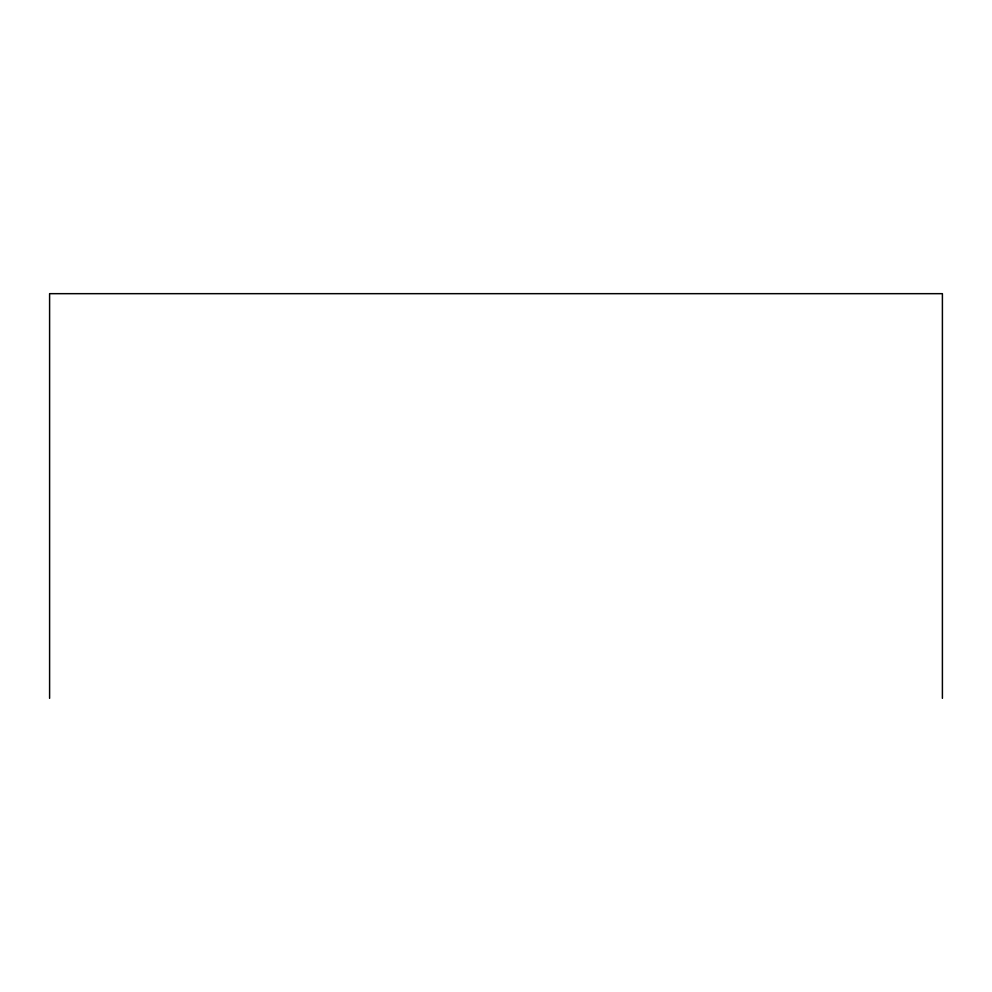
<?xml version="1.0" encoding="UTF-8"?>
<svg xmlns="http://www.w3.org/2000/svg" width="992" height="992" viewBox="0 0 992 992"><rect width="100%" height="100%" fill="white"/><g stroke="black" fill="none" stroke-linecap="round" stroke-linejoin="round"><path stroke-width="1.49" d="M942.4 698.331L942.4 293.669L49.6 293.669L49.6 698.331"/></g></svg>
